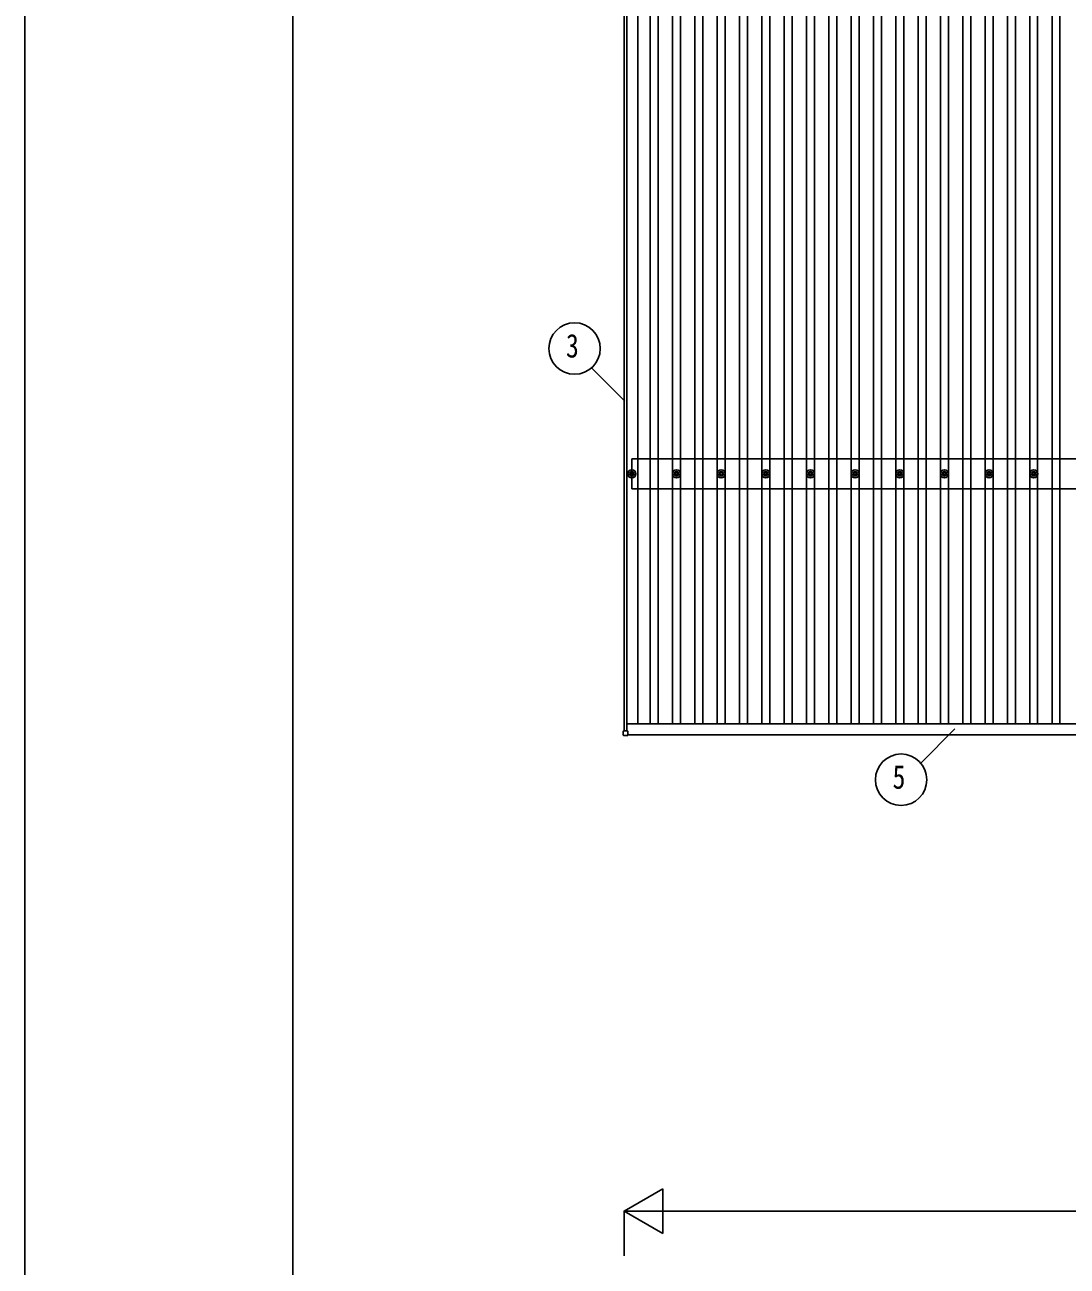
# Model space of a CAD drawing. Units: millimetres, scale not verified. Extents: x -16820 to 16820, y -11880 to 11880.
# Drawn here: x -16820 to -12152, y 758 to 6319 of the extents above; entities that cross this region are included whole.
import ezdxf
from ezdxf.enums import TextEntityAlignment as Align

# ---------------------------------------------------------------- set-up
doc = ezdxf.new("R2010")
doc.units = ezdxf.units.MM
doc.header["$LTSCALE"] = 50
for name, color, linetype in [('0-5_YKK_13', 4, 'Continuous'), ('0-6_YKK_A1', 4, 'Continuous'), ('0-7_YKK_D', 6, 'Continuous'), ('0-8_YKK_ZWAK', 7, 'Continuous')]:
    doc.layers.add(name, color=color, linetype=linetype)
doc.styles.add('ＭＳ ゴシック', font='')
doc.styles.get('ＭＳ ゴシック').set_extended_font_data('MS Gothic')

msp = doc.modelspace()

# ---------------------------------------------------------------- linework, layer by layer
at = {"layer": '0-5_YKK_13'}
for p, q in [((-14111.4, 4309.42), (-14106.99, 4309.42)), ((-14111.4, 4305.92), (-14106.99, 4305.92)), ((-14103.15, 4317.67), (-14103.15, 4313.25)), ((-14103.15, 4302.09), (-14103.15, 4297.67)), ((-14099.65, 4317.67), (-14099.65, 4313.25)), ((-14099.65, 4302.09), (-14099.65, 4297.67)), ((-14095.82, 4309.42), (-14091.41, 4309.42)), ((-14095.82, 4305.92), (-14091.41, 4305.92)), ((-13911.4, 4309.42), (-13906.99, 4309.42)), ((-13911.4, 4305.92), (-13906.99, 4305.92)), ((-13903.15, 4317.67), (-13903.15, 4313.25)), ((-13903.15, 4302.09), (-13903.15, 4297.67)), ((-13899.65, 4317.67), (-13899.65, 4313.25)), ((-13899.65, 4302.09), (-13899.65, 4297.67)), ((-13895.82, 4309.42), (-13891.4, 4309.42)), ((-13895.82, 4305.92), (-13891.4, 4305.92)), ((-13711.4, 4309.42), (-13706.99, 4309.42)), ((-13711.4, 4305.92), (-13706.99, 4305.92)), ((-13703.15, 4317.67), (-13703.15, 4313.25)), ((-13703.15, 4302.09), (-13703.15, 4297.67)), ((-13699.65, 4317.67), (-13699.65, 4313.25)), ((-13699.65, 4302.09), (-13699.65, 4297.67)), ((-13695.82, 4309.42), (-13691.4, 4309.42)), ((-13695.82, 4305.92), (-13691.4, 4305.92)), ((-13511.4, 4309.42), (-13506.99, 4309.42)), ((-13511.4, 4305.92), (-13506.99, 4305.92)), ((-13503.15, 4317.67), (-13503.15, 4313.25)), ((-13503.15, 4302.09), (-13503.15, 4297.67)), ((-13499.65, 4317.67), (-13499.65, 4313.25)), ((-13499.65, 4302.09), (-13499.65, 4297.67)), ((-13495.82, 4309.42), (-13491.4, 4309.42)), ((-13495.82, 4305.92), (-13491.4, 4305.92)), ((-13311.4, 4309.42), (-13306.99, 4309.42)), ((-13311.4, 4305.92), (-13306.99, 4305.92)), ((-13303.15, 4317.67), (-13303.15, 4313.25)), ((-13303.15, 4302.09), (-13303.15, 4297.67)), ((-13299.65, 4317.67), (-13299.65, 4313.25)), ((-13299.65, 4302.09), (-13299.65, 4297.67)), ((-13295.82, 4309.42), (-13291.4, 4309.42)), ((-13295.82, 4305.92), (-13291.4, 4305.92)), ((-13111.4, 4309.42), (-13106.99, 4309.42)), ((-13111.4, 4305.92), (-13106.99, 4305.92)), ((-13103.15, 4317.67), (-13103.15, 4313.25)), ((-13103.15, 4302.09), (-13103.15, 4297.67)), ((-13099.65, 4317.67), (-13099.65, 4313.25)), ((-13099.65, 4302.09), (-13099.65, 4297.67)), ((-13095.82, 4309.42), (-13091.4, 4309.42)), ((-13095.82, 4305.92), (-13091.4, 4305.92)), ((-12911.4, 4309.42), (-12906.99, 4309.42)), ((-12911.4, 4305.92), (-12906.99, 4305.92)), ((-12903.15, 4317.67), (-12903.15, 4313.25)), ((-12903.15, 4302.09), (-12903.15, 4297.67)), ((-12899.65, 4317.67), (-12899.65, 4313.25)), ((-12899.65, 4302.09), (-12899.65, 4297.67)), ((-12895.82, 4309.42), (-12891.4, 4309.42)), ((-12895.82, 4305.92), (-12891.4, 4305.92)), ((-12711.4, 4309.42), (-12706.99, 4309.42)), ((-12711.4, 4305.92), (-12706.99, 4305.92)), ((-12703.15, 4317.67), (-12703.15, 4313.25)), ((-12703.15, 4302.09), (-12703.15, 4297.67)), ((-12699.65, 4317.67), (-12699.65, 4313.25)), ((-12699.65, 4302.09), (-12699.65, 4297.67)), ((-12695.82, 4309.42), (-12691.4, 4309.42)), ((-12695.82, 4305.92), (-12691.4, 4305.92)), ((-12511.4, 4309.42), (-12506.99, 4309.42)), ((-12511.4, 4305.92), (-12506.99, 4305.92)), ((-12503.15, 4317.67), (-12503.15, 4313.25)), ((-12503.15, 4302.09), (-12503.15, 4297.67)), ((-12499.65, 4317.67), (-12499.65, 4313.25)), ((-12499.65, 4302.09), (-12499.65, 4297.67)), ((-12495.82, 4309.42), (-12491.4, 4309.42)), ((-12495.82, 4305.92), (-12491.4, 4305.92)), ((-12311.4, 4309.42), (-12306.99, 4309.42)), ((-12311.4, 4305.92), (-12306.99, 4305.92)), ((-12303.15, 4317.67), (-12303.15, 4313.25)), ((-12303.15, 4302.09), (-12303.15, 4297.67)), ((-12299.65, 4317.67), (-12299.65, 4313.25)), ((-12299.65, 4302.09), (-12299.65, 4297.67)), ((-12295.82, 4309.42), (-12291.4, 4309.42)), ((-12295.82, 4305.92), (-12291.4, 4305.92)), ((-14139.7, 3154.76), (-14139.7, 3136.76)), ((-14120.7, 3155.76), (-14138.7, 3155.76)), ((-14138.7, 3135.76), (-14120.7, 3135.76)), ((-14119.7, 3136.76), (-14119.7, 3154.76))]:
    msp.add_line(p, q, dxfattribs=at)
for centre, radius in [((-14101.4, 4307.67), 18.25), ((-14101.4, 4307.67), 10.15), ((-14101.4, 4307.67), 5.85), ((-14101.4, 4307.67), 5.25), ((-13901.4, 4307.67), 18.25), ((-13901.4, 4307.67), 10.15), ((-13901.4, 4307.67), 5.85), ((-13901.4, 4307.67), 5.25), ((-13701.4, 4307.67), 18.25), ((-13701.4, 4307.67), 10.15), ((-13701.4, 4307.67), 5.85), ((-13701.4, 4307.67), 5.25), ((-13501.4, 4307.67), 18.25), ((-13501.4, 4307.67), 10.15), ((-13501.4, 4307.67), 5.85), ((-13501.4, 4307.67), 5.25), ((-13301.4, 4307.67), 18.25), ((-13301.4, 4307.67), 10.15), ((-13301.4, 4307.67), 5.85), ((-13301.4, 4307.67), 5.25), ((-13101.4, 4307.67), 18.25), ((-13101.4, 4307.67), 10.15), ((-13101.4, 4307.67), 5.85), ((-13101.4, 4307.67), 5.25), ((-12901.4, 4307.67), 18.25), ((-12901.4, 4307.67), 10.15), ((-12901.4, 4307.67), 5.85), ((-12901.4, 4307.67), 5.25), ((-12701.4, 4307.67), 18.25), ((-12701.4, 4307.67), 10.15), ((-12701.4, 4307.67), 5.85), ((-12701.4, 4307.67), 5.25), ((-12501.4, 4307.67), 18.25), ((-12501.4, 4307.67), 10.15), ((-12501.4, 4307.67), 5.85), ((-12501.4, 4307.67), 5.25), ((-12301.4, 4307.67), 18.25), ((-12301.4, 4307.67), 10.15), ((-12301.4, 4307.67), 5.85), ((-12301.4, 4307.67), 5.25)]:
    msp.add_circle(centre, radius, dxfattribs=at)
for centre, start, end in [((-14138.7, 3154.76), 90, 180), ((-14138.7, 3136.76), 180, 270), ((-14120.7, 3154.76), 0, 90), ((-14120.7, 3136.76), 270, 0)]:
    msp.add_arc(centre, 1, start, end, dxfattribs=at)
at = {"layer": '0-6_YKK_A1'}
for p, q in [((-14136.4, 3155.73), (-14136.4, 8554.15)), ((-14124.4, 3155.73), (-14124.4, 8554.15)), ((-14074.9, 3187.05), (-14074.9, 8528.06)), ((-14018.9, 3187.05), (-14018.9, 8528.06)), ((-13983.9, 3187.05), (-13983.9, 8528.06)), ((-13818.9, 3187.05), (-13818.9, 8528.06)), ((-13783.9, 3187.05), (-13783.9, 8528.06)), ((-13618.9, 3187.05), (-13618.9, 8528.06)), ((-13583.9, 3187.05), (-13583.9, 8528.06)), ((-13418.9, 3187.05), (-13418.9, 8528.06)), ((-13383.9, 3187.05), (-13383.9, 8528.06)), ((-13218.9, 3187.05), (-13218.9, 8528.06)), ((-13183.9, 3187.05), (-13183.9, 8528.06)), ((-13018.9, 3187.05), (-13018.9, 8528.06)), ((-12983.9, 3187.05), (-12983.9, 8528.06)), ((-12818.9, 3187.05), (-12818.9, 8528.06)), ((-12783.9, 3187.05), (-12783.9, 8528.06)), ((-12618.9, 3187.05), (-12618.9, 8528.06)), ((-12583.9, 3187.05), (-12583.9, 8528.06)), ((-12418.9, 3187.05), (-12418.9, 8528.06)), ((-12383.9, 3187.05), (-12383.9, 8528.06)), ((-12218.9, 3187.05), (-12218.9, 8528.06)), ((-12183.9, 3187.05), (-12183.9, 8528.06)), ((-13918.9, 4312.85), (-13918.9, 7402.49)), ((-13883.9, 4312.85), (-13883.9, 7402.49)), ((-13718.9, 4312.85), (-13718.9, 7402.49)), ((-13683.9, 4312.85), (-13683.9, 7402.49)), ((-13518.9, 4312.85), (-13518.9, 7402.49)), ((-13483.9, 4312.85), (-13483.9, 7402.49)), ((-13318.9, 4312.85), (-13318.9, 7402.49)), ((-13283.9, 4312.85), (-13283.9, 7402.49)), ((-13118.9, 4312.85), (-13118.9, 7402.49)), ((-13083.9, 4312.85), (-13083.9, 7402.49)), ((-12918.9, 4312.85), (-12918.9, 7402.49)), ((-12883.9, 4312.85), (-12883.9, 7402.49)), ((-12718.9, 4312.85), (-12718.9, 7402.49)), ((-12683.9, 4312.85), (-12683.9, 7402.49)), ((-12518.9, 4312.85), (-12518.9, 7402.49)), ((-12483.9, 4312.85), (-12483.9, 7402.49)), ((-12318.9, 4312.85), (-12318.9, 7402.49)), ((-12283.9, 4312.85), (-12283.9, 7402.49)), ((-8701.4, 4374.67), (-14101.4, 4374.67)), ((-14101.4, 4240.67), (-14101.4, 4374.67)), ((-13918.9, 3187.05), (-13918.9, 4302.49)), ((-13883.9, 3187.05), (-13883.9, 4302.49)), ((-13718.9, 3187.05), (-13718.9, 4302.49)), ((-13683.9, 3187.05), (-13683.9, 4302.49)), ((-13518.9, 3187.05), (-13518.9, 4302.49)), ((-13483.9, 3187.05), (-13483.9, 4302.49)), ((-13318.9, 3187.05), (-13318.9, 4302.49)), ((-13283.9, 3187.05), (-13283.9, 4302.49)), ((-13118.9, 3187.05), (-13118.9, 4302.49)), ((-13083.9, 3187.05), (-13083.9, 4302.49)), ((-12918.9, 3187.05), (-12918.9, 4302.49)), ((-12883.9, 3187.05), (-12883.9, 4302.49)), ((-12718.9, 3187.05), (-12718.9, 4302.49)), ((-12683.9, 3187.05), (-12683.9, 4302.49)), ((-12518.9, 3187.05), (-12518.9, 4302.49)), ((-12483.9, 3187.05), (-12483.9, 4302.49)), ((-12318.9, 3187.05), (-12318.9, 4302.49)), ((-12283.9, 3187.05), (-12283.9, 4302.49)), ((-8701.4, 4240.67), (-14101.4, 4240.67)), ((-14124.4, 3187.05), (-8678.4, 3187.05)), ((-14119.7, 3139.06), (-8683.1, 3139.06))]:
    msp.add_line(p, q, dxfattribs=at)
at = {"layer": '0-7_YKK_D'}
for p, q in [((-14282.32, 4782.15), (-14133.53, 4633.36)), ((-12807.64, 3012.05), (-12654.3, 3165.39)), ((-14136.4, 1004.38), (-13963.2, 1104.38)), ((-13963.2, 904.38), (-13963.2, 1104.38)), ((-14136.4, 804.38), (-14136.4, 1005.38)), ((-14136.4, 1004.38), (-13963.2, 904.38)), ((-14136.4, 1004.38), (-13789.99, 1004.38)), ((-13936.4, 1004.38), (-8866.4, 1004.38))]:
    msp.add_line(p, q, dxfattribs=at)
for centre in [(-14357.96, 4869.04), (-12895.39, 2937.42)]:
    msp.add_circle(centre, 115.2, dxfattribs=at)
at = {"layer": '0-8_YKK_ZWAK'}
msp.add_line((-15619.92, -10100), (-15619.92, 11100), dxfattribs=at)
msp.add_lwpolyline([(-16820, -11880), (16820, -11880), (16820, 11880), (-16820, 11880)], close=True, dxfattribs=at)

# ---------------------------------------------------------------- texts
at = {"layer": '0-7_YKK_D', "style": 'ＭＳ ゴシック', "width": 0.8}
for s, p in [('3', (-14396.36, 4797.04)), ('5', (-12933.79, 2865.42))]:
    msp.add_text(s, height=105.6, dxfattribs=at).set_placement(p, align=Align.BOTTOM_LEFT)

doc.saveas('drawing.dxf')
